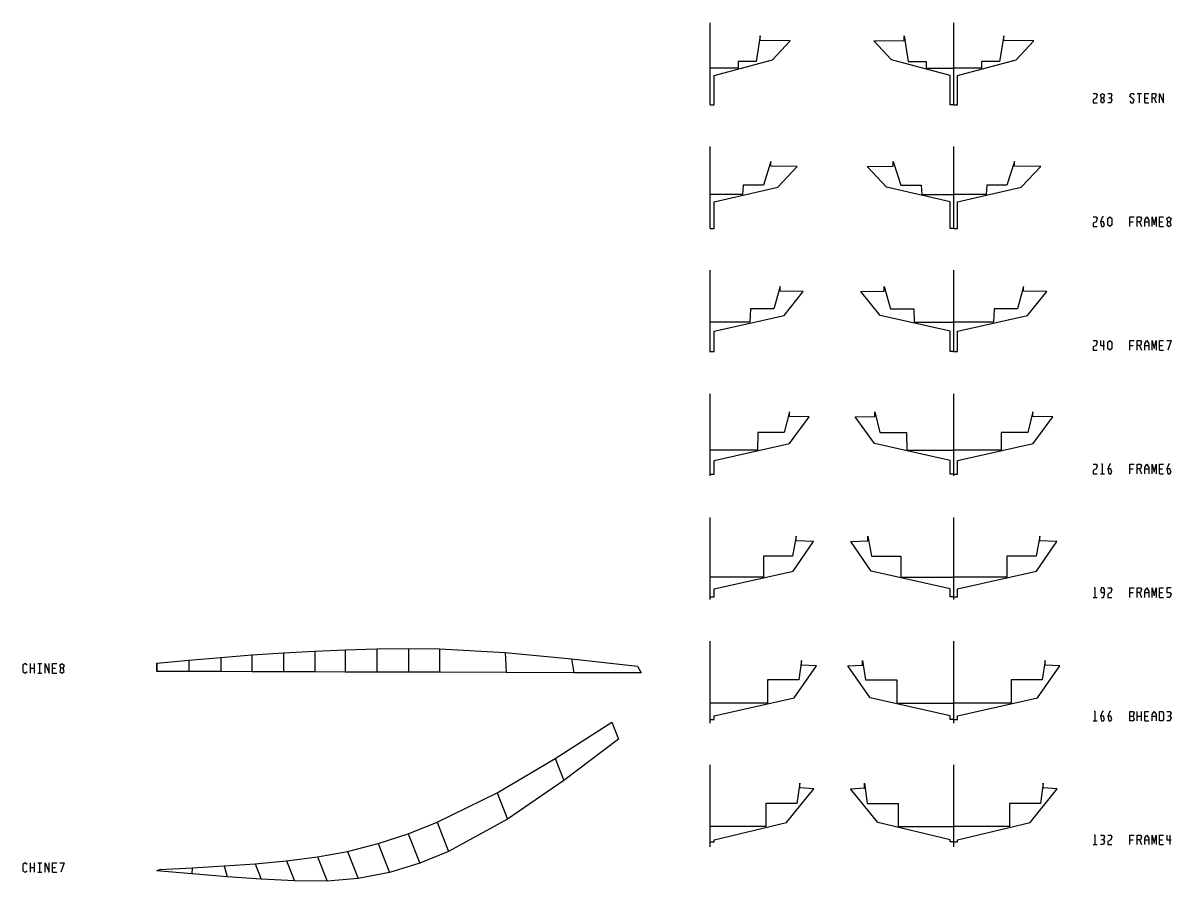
# Model space of a CAD drawing. Header units: metres. Extents: x -385 to 707, y -720 to 1023.
# Drawn here: x -373 to 250, y 558 to 1023 of the extents above; entities that cross this region are included whole.
import ezdxf

# ---------------------------------------------------------------- set-up
doc = ezdxf.new("R2010")
doc.units = ezdxf.units.M

msp = doc.modelspace()

# ---------------------------------------------------------------- linework, layer by layer
for p, q in [((0, 979), (0, 1023.45)), ((132, 979), (132, 1023.45)), ((27, 1016.4), (24.8, 1002.5)), ((27, 1013.9), (27, 1016.4)), ((105, 1013.9), (105, 1016.4)), ((105, 1016.4), (107.2, 1002.5)), ((159, 1016.4), (156.8, 1002.5)), ((159, 1013.9), (159, 1016.4)), ((43.3, 1013.75), (27, 1013.9)), ((33.75, 1003.5), (43.3, 1013.75)), ((88.7, 1013.75), (105, 1013.9)), ((98.25, 1003.5), (88.7, 1013.75)), ((175.3, 1013.75), (159, 1013.9)), ((165.75, 1003.5), (175.3, 1013.75)), ((2, 995), (33.75, 1003.5)), ((24.8, 1002.5), (15, 1002.5)), ((15, 1002.5), (15, 998.9)), ((130, 995), (98.25, 1003.5)), ((107.2, 1002.5), (117, 1002.5)), ((117, 1002.5), (117, 998.9)), ((134, 995), (165.75, 1003.5)), ((156.8, 1002.5), (147, 1002.5)), ((147, 1002.5), (147, 998.9)), ((15, 998.9), (0, 998.9)), ((117, 998.9), (132, 998.9)), ((147, 998.9), (132, 998.9)), ((2, 979), (2, 995)), ((130, 979), (130, 995)), ((134, 979), (134, 995)), ((207.43, 985.29), (209.14, 985.29)), ((209.14, 985.29), (209.71, 984.43)), ((209.71, 984.43), (209.14, 982.71)), ((211.43, 984.43), (212.57, 985.29)), ((212, 982.71), (211.43, 984.43)), ((212.57, 985.29), (213.71, 984.43)), ((213.71, 984.43), (213.14, 982.71)), ((215.43, 985.29), (217.14, 985.29)), ((217.14, 985.29), (217.71, 984.43)), ((217.71, 984.43), (217.14, 982.71)), ((227.43, 983.57), (228, 985.29)), ((229.71, 981.86), (227.43, 983.57)), ((228, 985.29), (229.14, 985.29)), ((229.14, 985.29), (229.71, 984.43)), ((231.43, 985.29), (233.71, 985.29)), ((232.57, 980.14), (232.57, 985.29)), ((235.43, 980.14), (235.43, 985.29)), ((235.43, 985.29), (237.71, 985.29)), ((239.43, 980.14), (239.43, 985.29)), ((239.43, 985.29), (241.14, 985.29)), ((241.14, 985.29), (241.71, 984.43)), ((241.71, 984.43), (241.14, 982.71)), ((243.43, 980.14), (243.43, 985.29)), ((243.43, 985.29), (245.71, 980.14)), ((245.71, 980.14), (245.71, 985.29)), ((0, 979), (0, 979)), ((0, 979), (2, 979)), ((132, 979), (130, 979)), ((132, 979), (132, 979)), ((132, 979), (134, 979)), ((209.14, 982.71), (207.43, 981.86)), ((207.43, 981.86), (207.43, 980.14)), ((207.43, 980.14), (209.71, 980.14)), ((212, 982.71), (211.43, 981)), ((211.43, 981), (212.57, 980.14)), ((213.14, 982.71), (212, 982.71)), ((212.57, 980.14), (213.71, 981)), ((213.71, 981), (213.14, 982.71)), ((217.14, 980.14), (215.43, 980.14)), ((217.14, 982.71), (216, 982.71)), ((217.14, 982.71), (217.71, 981.86)), ((217.71, 981.86), (217.14, 980.14)), ((227.43, 981), (228, 980.14)), ((228, 980.14), (229.14, 980.14)), ((229.14, 980.14), (229.71, 981.86)), ((235.43, 982.71), (237.14, 982.71)), ((235.43, 980.14), (237.71, 980.14)), ((241.14, 982.71), (239.43, 982.71)), ((240.57, 982.71), (241.71, 980.14)), ((0, 912), (0, 956.45)), ((132, 912), (132, 956.45)), ((32.86, 948.39), (28.76, 935.5)), ((32.86, 945.89), (32.86, 948.39)), ((47.06, 945.73), (32.86, 945.89)), ((84.94, 945.73), (99.14, 945.89)), ((99.14, 945.89), (99.14, 948.39)), ((99.14, 948.39), (103.24, 935.5)), ((164.86, 948.39), (160.76, 935.5)), ((164.86, 945.89), (164.86, 948.39)), ((179.06, 945.73), (164.86, 945.89)), ((36.51, 934.5), (47.06, 945.73)), ((95.49, 934.5), (84.94, 945.73)), ((168.51, 934.5), (179.06, 945.73)), ((2, 926.45), (36.51, 934.5)), ((17.79, 935.5), (17.43, 930.53)), ((28.76, 935.5), (17.79, 935.5)), ((130, 926.45), (95.49, 934.5)), ((103.24, 935.5), (114.21, 935.5)), ((114.21, 935.5), (114.57, 930.53)), ((134, 926.45), (168.51, 934.5)), ((149.79, 935.5), (149.43, 930.53)), ((160.76, 935.5), (149.79, 935.5)), ((17.43, 930.53), (0, 930.53)), ((114.57, 930.53), (132, 930.53)), ((149.43, 930.53), (132, 930.53)), ((2, 912), (2, 926.45)), ((130, 912), (130, 926.45)), ((134, 912), (134, 926.45)), ((207.43, 918.29), (209.14, 918.29)), ((209.14, 915.71), (207.43, 914.86)), ((207.43, 914.86), (207.43, 913.14)), ((209.14, 918.29), (209.71, 917.43)), ((209.71, 917.43), (209.14, 915.71)), ((212.57, 918.29), (211.43, 915.71)), ((211.43, 915.71), (212, 913.14)), ((213.14, 915.71), (211.43, 915.71)), ((213.14, 918.29), (212.57, 918.29)), ((213.71, 914), (213.14, 915.71)), ((215.43, 917.43), (216.57, 918.29)), ((215.43, 914), (215.43, 917.43)), ((216.57, 918.29), (217.71, 917.43)), ((217.71, 917.43), (217.71, 914)), ((227.43, 913.14), (227.43, 918.29)), ((227.43, 918.29), (229.71, 918.29)), ((227.43, 915.71), (229.14, 915.71)), ((231.43, 913.14), (231.43, 918.29)), ((231.43, 918.29), (233.14, 918.29)), ((233.14, 915.71), (231.43, 915.71)), ((232.57, 915.71), (233.71, 913.14)), ((233.14, 918.29), (233.71, 917.43)), ((233.71, 917.43), (233.14, 915.71)), ((235.43, 916.57), (236.57, 918.29)), ((235.43, 913.14), (235.43, 916.57)), ((235.43, 915.71), (237.71, 915.71)), ((236.57, 918.29), (237.71, 916.57)), ((237.71, 916.57), (237.71, 913.14)), ((239.43, 913.14), (239.43, 918.29)), ((239.43, 918.29), (240.57, 914)), ((240.57, 914), (241.71, 918.29)), ((241.71, 918.29), (241.71, 913.14)), ((243.43, 913.14), (243.43, 918.29)), ((243.43, 918.29), (245.71, 918.29)), ((243.43, 915.71), (245.14, 915.71)), ((247.43, 917.43), (248.57, 918.29)), ((248, 915.71), (247.43, 917.43)), ((248, 915.71), (247.43, 914)), ((249.14, 915.71), (248, 915.71)), ((248.57, 918.29), (249.71, 917.43)), ((249.71, 917.43), (249.14, 915.71)), ((249.71, 914), (249.14, 915.71)), ((0, 912), (0, 912)), ((0, 912), (2, 912)), ((132, 912), (130, 912)), ((132, 912), (132, 912)), ((132, 912), (134, 912)), ((207.43, 913.14), (209.71, 913.14)), ((212, 913.14), (213.14, 913.14)), ((213.14, 913.14), (213.71, 914)), ((216.57, 913.14), (215.43, 914)), ((217.71, 914), (216.57, 913.14)), ((243.43, 913.14), (245.71, 913.14)), ((247.43, 914), (248.57, 913.14)), ((248.57, 913.14), (249.71, 914)), ((0, 845), (0, 889.45)), ((132, 845), (132, 889.45)), ((37.81, 880.55), (34.42, 868.5)), ((37.81, 878.05), (37.81, 880.55)), ((50.34, 877.84), (37.81, 878.05)), ((39.96, 864.99), (50.34, 877.84)), ((81.66, 877.84), (94.19, 878.05)), ((92.04, 864.99), (81.66, 877.84)), ((94.19, 878.05), (94.19, 880.55)), ((94.19, 880.55), (97.58, 868.5)), ((169.81, 880.55), (166.42, 868.5)), ((169.81, 878.05), (169.81, 880.55)), ((182.34, 877.84), (169.81, 878.05)), ((171.96, 864.99), (182.34, 877.84)), ((2, 856.41), (39.96, 864.99)), ((21.78, 868.5), (21.49, 861.25)), ((34.42, 868.5), (21.78, 868.5)), ((130, 856.41), (92.04, 864.99)), ((97.58, 868.5), (110.22, 868.5)), ((110.22, 868.5), (110.51, 861.25)), ((134, 856.41), (171.96, 864.99)), ((153.78, 868.5), (153.49, 861.25)), ((166.42, 868.5), (153.78, 868.5)), ((21.49, 861.25), (0, 861.25)), ((110.51, 861.25), (132, 861.25)), ((153.49, 861.25), (132, 861.25)), ((2, 845.39), (2, 856.41)), ((130, 845.39), (130, 856.41)), ((134, 845.39), (134, 856.41)), ((207.43, 851.29), (209.14, 851.29)), ((209.14, 848.71), (207.43, 847.86)), ((207.43, 847.86), (207.43, 846.14)), ((209.14, 851.29), (209.71, 850.43)), ((209.71, 850.43), (209.14, 848.71)), ((211.43, 851.29), (211.43, 848.71)), ((211.43, 848.71), (213.71, 848.71)), ((213.14, 851.29), (213.14, 846.14)), ((215.43, 850.43), (216.57, 851.29)), ((215.43, 847), (215.43, 850.43)), ((216.57, 846.14), (215.43, 847)), ((216.57, 851.29), (217.71, 850.43)), ((217.71, 847), (216.57, 846.14)), ((217.71, 850.43), (217.71, 847)), ((227.43, 846.14), (227.43, 851.29)), ((227.43, 851.29), (229.71, 851.29)), ((227.43, 848.71), (229.14, 848.71)), ((231.43, 846.14), (231.43, 851.29)), ((231.43, 851.29), (233.14, 851.29)), ((233.14, 848.71), (231.43, 848.71)), ((232.57, 848.71), (233.71, 846.14)), ((233.14, 851.29), (233.71, 850.43)), ((233.71, 850.43), (233.14, 848.71)), ((235.43, 849.57), (236.57, 851.29)), ((235.43, 846.14), (235.43, 849.57)), ((235.43, 848.71), (237.71, 848.71)), ((236.57, 851.29), (237.71, 849.57)), ((237.71, 849.57), (237.71, 846.14)), ((239.43, 846.14), (239.43, 851.29)), ((239.43, 851.29), (240.57, 847)), ((240.57, 847), (241.71, 851.29)), ((241.71, 851.29), (241.71, 846.14)), ((243.43, 846.14), (243.43, 851.29)), ((243.43, 851.29), (245.71, 851.29)), ((243.43, 848.71), (245.14, 848.71)), ((247.43, 851.29), (249.71, 851.29)), ((249.71, 851.29), (248, 846.14)), ((0, 845.39), (0, 845.39)), ((0, 845.39), (2, 845.39)), ((132, 845.39), (130, 845.39)), ((132, 845.39), (132, 845.39)), ((132, 845.39), (134, 845.39)), ((207.43, 846.14), (209.71, 846.14)), ((243.43, 846.14), (245.71, 846.14)), ((0, 778), (0, 822.45)), ((132, 778), (132, 822.45)), ((42.83, 812.75), (40.07, 801.5)), ((42.83, 810.25), (42.83, 812.75)), ((53.58, 809.98), (42.83, 810.25)), ((42.93, 795.45), (53.58, 809.98)), ((78.42, 809.98), (89.17, 810.25)), ((89.07, 795.45), (78.42, 809.98)), ((89.17, 810.25), (89.17, 812.75)), ((89.17, 812.75), (91.93, 801.5)), ((174.83, 812.75), (172.07, 801.5)), ((174.83, 810.25), (174.83, 812.75)), ((185.58, 809.98), (174.83, 810.25)), ((174.93, 795.45), (185.58, 809.98)), ((25.71, 801.5), (25.55, 791.95)), ((40.07, 801.5), (25.71, 801.5)), ((91.93, 801.5), (106.29, 801.5)), ((106.29, 801.5), (106.45, 791.95)), ((157.71, 801.5), (157.55, 791.95)), ((172.07, 801.5), (157.71, 801.5)), ((25.55, 791.95), (0, 791.95)), ((2, 786.29), (42.93, 795.45)), ((130, 786.29), (89.07, 795.45)), ((106.45, 791.95), (132, 791.95)), ((157.55, 791.95), (132, 791.95)), ((134, 786.29), (174.93, 795.45)), ((2, 778.86), (2, 786.29)), ((130, 778.86), (130, 786.29)), ((134, 778.86), (134, 786.29)), ((207.43, 784.29), (209.14, 784.29)), ((209.14, 784.29), (209.71, 783.43)), ((212.57, 784.29), (212, 784.29)), ((212.57, 779.14), (212.57, 784.29)), ((216.57, 784.29), (215.43, 781.71)), ((217.14, 784.29), (216.57, 784.29)), ((227.43, 779.14), (227.43, 784.29)), ((227.43, 784.29), (229.71, 784.29)), ((231.43, 779.14), (231.43, 784.29)), ((231.43, 784.29), (233.14, 784.29)), ((233.14, 784.29), (233.71, 783.43)), ((235.43, 782.57), (236.57, 784.29)), ((236.57, 784.29), (237.71, 782.57)), ((239.43, 779.14), (239.43, 784.29)), ((239.43, 784.29), (240.57, 780)), ((240.57, 780), (241.71, 784.29)), ((241.71, 784.29), (241.71, 779.14)), ((243.43, 779.14), (243.43, 784.29)), ((243.43, 784.29), (245.71, 784.29)), ((248.57, 784.29), (247.43, 781.71)), ((249.14, 784.29), (248.57, 784.29)), ((0, 778.86), (0, 778.86)), ((0, 778.86), (2, 778.86)), ((132, 778.86), (130, 778.86)), ((132, 778.86), (132, 778.86)), ((132, 778.86), (134, 778.86)), ((209.14, 781.71), (207.43, 780.86)), ((207.43, 780.86), (207.43, 779.14)), ((207.43, 779.14), (209.71, 779.14)), ((209.71, 783.43), (209.14, 781.71)), ((211.43, 779.14), (213.71, 779.14)), ((215.43, 781.71), (216, 779.14)), ((217.14, 781.71), (215.43, 781.71)), ((216, 779.14), (217.14, 779.14)), ((217.71, 780), (217.14, 781.71)), ((217.14, 779.14), (217.71, 780)), ((227.43, 781.71), (229.14, 781.71)), ((233.14, 781.71), (231.43, 781.71)), ((232.57, 781.71), (233.71, 779.14)), ((233.71, 783.43), (233.14, 781.71)), ((235.43, 779.14), (235.43, 782.57)), ((235.43, 781.71), (237.71, 781.71)), ((237.71, 782.57), (237.71, 779.14)), ((243.43, 781.71), (245.14, 781.71)), ((243.43, 779.14), (245.71, 779.14)), ((247.43, 781.71), (248, 779.14)), ((249.14, 781.71), (247.43, 781.71)), ((248, 779.14), (249.14, 779.14)), ((249.71, 780), (249.14, 781.71)), ((249.14, 779.14), (249.71, 780)), ((0, 711), (0, 755.45)), ((132, 711), (132, 755.45)), ((46.58, 745.22), (44.58, 734.5)), ((44.81, 726.33), (55.88, 742.39)), ((46.58, 742.72), (46.58, 745.22)), ((55.88, 742.39), (46.58, 742.72)), ((76.12, 742.39), (85.42, 742.72)), ((87.19, 726.33), (76.12, 742.39)), ((85.42, 742.72), (85.42, 745.22)), ((85.42, 745.22), (87.42, 734.5)), ((178.58, 745.22), (176.58, 734.5)), ((176.81, 726.33), (187.88, 742.39)), ((178.58, 742.72), (178.58, 745.22)), ((187.88, 742.39), (178.58, 742.72)), ((28.8, 734.5), (28.75, 723.12)), ((44.58, 734.5), (28.8, 734.5)), ((87.42, 734.5), (103.2, 734.5)), ((103.2, 734.5), (103.25, 723.12)), ((160.8, 734.5), (160.75, 723.12)), ((176.58, 734.5), (160.8, 734.5)), ((28.75, 723.12), (0, 723.12)), ((2, 716.76), (44.81, 726.33)), ((130, 716.76), (87.19, 726.33)), ((103.25, 723.12), (132, 723.12)), ((160.75, 723.12), (132, 723.12)), ((134, 716.76), (176.81, 726.33)), ((2, 712.35), (2, 716.76)), ((130, 712.35), (130, 716.76)), ((134, 712.35), (134, 716.76)), ((208.57, 717.29), (208, 717.29)), ((208.57, 712.14), (208.57, 717.29)), ((212, 717.29), (211.43, 715.57)), ((213.14, 717.29), (212, 717.29)), ((213.71, 716.43), (213.14, 717.29)), ((213.71, 713.86), (213.71, 716.43)), ((215.43, 717.29), (217.14, 717.29)), ((217.14, 717.29), (217.71, 716.43)), ((217.71, 716.43), (217.14, 714.71)), ((227.43, 712.14), (227.43, 717.29)), ((227.43, 717.29), (229.71, 717.29)), ((231.43, 712.14), (231.43, 717.29)), ((231.43, 717.29), (233.14, 717.29)), ((233.14, 717.29), (233.71, 716.43)), ((233.71, 716.43), (233.14, 714.71)), ((235.43, 715.57), (236.57, 717.29)), ((236.57, 717.29), (237.71, 715.57)), ((239.43, 712.14), (239.43, 717.29)), ((239.43, 717.29), (240.57, 713)), ((240.57, 713), (241.71, 717.29)), ((241.71, 717.29), (241.71, 712.14)), ((243.43, 712.14), (243.43, 717.29)), ((243.43, 717.29), (245.71, 717.29)), ((249.71, 717.29), (247.43, 717.29)), ((247.43, 717.29), (247.43, 714.71)), ((0, 712.35), (0, 712.35)), ((0, 712.35), (2, 712.35)), ((132, 712.35), (130, 712.35)), ((132, 712.35), (132, 712.35)), ((132, 712.35), (134, 712.35)), ((207.43, 712.14), (209.71, 712.14)), ((211.43, 715.57), (212, 714.71)), ((212, 714.71), (213.71, 714.71)), ((212, 712.14), (213.14, 712.14)), ((213.14, 712.14), (213.71, 713.86)), ((217.14, 714.71), (215.43, 713.86)), ((215.43, 713.86), (215.43, 712.14)), ((215.43, 712.14), (217.71, 712.14)), ((227.43, 714.71), (229.14, 714.71)), ((233.14, 714.71), (231.43, 714.71)), ((232.57, 714.71), (233.71, 712.14)), ((235.43, 712.14), (235.43, 715.57)), ((235.43, 714.71), (237.71, 714.71)), ((237.71, 715.57), (237.71, 712.14)), ((243.43, 714.71), (245.14, 714.71)), ((243.43, 712.14), (245.71, 712.14)), ((247.43, 714.71), (249.14, 714.71)), ((249.14, 712.14), (247.43, 712.14)), ((249.14, 714.71), (249.71, 713.86)), ((249.71, 713.86), (249.14, 712.14)), ((0, 644), (0, 688.45)), ((132, 644), (132, 688.45)), ((-282.64, 678.09), (-265.34, 679.61)), ((-265.34, 679.61), (-265.36, 671.89)), ((-265.34, 679.61), (-248.43, 680.94)), ((-248.43, 680.94), (-248.46, 671.84)), ((-248.43, 680.94), (-231.32, 682.08)), ((-231.32, 682.08), (-231.35, 671.79)), ((-231.32, 682.08), (-214.38, 682.99)), ((-214.38, 682.99), (-214.41, 671.73)), ((-214.38, 682.99), (-197.94, 683.68)), ((-197.94, 683.68), (-197.98, 671.68)), ((-197.94, 683.68), (-180.7, 684.2)), ((-180.7, 684.2), (-180.74, 671.62)), ((-180.7, 684.2), (-163.57, 684.42)), ((-163.57, 684.42), (-163.61, 671.57)), ((-163.57, 684.42), (-146.78, 684.22)), ((-146.78, 684.22), (-146.82, 671.52)), ((-146.78, 684.22), (-111.22, 682.29)), ((-111.22, 682.29), (-75.31, 678.9)), ((-111.22, 682.29), (-110.59, 671.39)), ((-75.31, 678.9), (-39.47, 674.85)), ((-75.31, 678.9), (-74.02, 671.29)), ((-371.43, 676.29), (-372.57, 675.43)), ((-372.57, 675.43), (-372.57, 672)), ((-370.29, 675.43), (-371.43, 676.29)), ((-368.57, 671.14), (-368.57, 676.29)), ((-368.57, 673.71), (-366.29, 673.71)), ((-366.29, 671.14), (-366.29, 676.29)), ((-364.57, 676.29), (-362.29, 676.29)), ((-363.43, 671.14), (-363.43, 676.29)), ((-360.57, 671.14), (-360.57, 676.29)), ((-360.57, 676.29), (-358.29, 671.14)), ((-358.29, 671.14), (-358.29, 676.29)), ((-356.57, 671.14), (-356.57, 676.29)), ((-356.57, 676.29), (-354.29, 676.29)), ((-356.57, 673.71), (-354.86, 673.71)), ((-352.57, 675.43), (-351.43, 676.29)), ((-352, 673.71), (-352.57, 675.43)), ((-352, 673.71), (-352.57, 672)), ((-350.86, 673.71), (-352, 673.71)), ((-351.43, 676.29), (-350.29, 675.43)), ((-350.29, 675.43), (-350.86, 673.71)), ((-350.29, 672), (-350.86, 673.71)), ((-300, 672), (-299.98, 676.5)), ((-299.98, 676.5), (-300, 672)), ((-299.98, 676.5), (-282.64, 678.09)), ((-282.64, 678.09), (-282.67, 671.94)), ((-39.47, 674.85), (-37.52, 671.23)), ((-39.47, 674.85), (-37.52, 671.23)), ((45.4, 657.6), (57.5, 675)), ((49.5, 677.9), (47.9, 667.5)), ((49.5, 675.4), (49.5, 677.9)), ((57.5, 675), (49.5, 675.4)), ((74.5, 675), (82.5, 675.4)), ((86.6, 657.6), (74.5, 675)), ((82.5, 675.4), (82.5, 677.9)), ((82.5, 677.9), (84.1, 667.5)), ((177.4, 657.6), (189.5, 675)), ((181.5, 677.9), (179.9, 667.5)), ((181.5, 675.4), (181.5, 677.9)), ((189.5, 675), (181.5, 675.4)), ((-372.57, 672), (-371.43, 671.14)), ((-371.43, 671.14), (-370.29, 672)), ((-364.57, 671.14), (-362.29, 671.14)), ((-356.57, 671.14), (-354.29, 671.14)), ((-352.57, 672), (-351.43, 671.14)), ((-351.43, 671.14), (-350.29, 672)), ((-282.67, 671.94), (-300, 672)), ((-265.36, 671.89), (-282.67, 671.94)), ((-248.46, 671.84), (-265.36, 671.89)), ((-231.35, 671.79), (-248.46, 671.84)), ((-214.41, 671.73), (-231.35, 671.79)), ((-197.98, 671.68), (-214.41, 671.73)), ((-180.74, 671.62), (-197.98, 671.68)), ((-163.61, 671.57), (-180.74, 671.62)), ((-146.82, 671.52), (-163.61, 671.57)), ((-110.59, 671.39), (-146.82, 671.52)), ((-74.02, 671.29), (-110.59, 671.39)), ((-37.52, 671.23), (-74.02, 671.29)), ((47.9, 667.5), (31, 667.5)), ((31, 667.5), (31, 654.8)), ((84.1, 667.5), (101, 667.5)), ((101, 667.5), (101, 654.8)), ((179.9, 667.5), (163, 667.5)), ((163, 667.5), (163, 654.8)), ((31, 654.8), (0, 654.8)), ((2, 647.9), (45.4, 657.6)), ((130, 647.9), (86.6, 657.6)), ((101, 654.8), (132, 654.8)), ((163, 654.8), (132, 654.8)), ((134, 647.9), (177.4, 657.6)), ((2, 645.9), (2, 647.9)), ((130, 645.9), (130, 647.9)), ((134, 645.9), (134, 647.9)), ((208.57, 650.29), (208, 650.29)), ((208.57, 645.14), (208.57, 650.29)), ((212.57, 650.29), (211.43, 647.71)), ((211.43, 647.71), (212, 645.14)), ((213.14, 647.71), (211.43, 647.71)), ((213.14, 650.29), (212.57, 650.29)), ((213.71, 646), (213.14, 647.71)), ((216.57, 650.29), (215.43, 647.71)), ((215.43, 647.71), (216, 645.14)), ((217.14, 647.71), (215.43, 647.71)), ((217.14, 650.29), (216.57, 650.29)), ((217.71, 646), (217.14, 647.71)), ((227.43, 645.14), (227.43, 650.29)), ((227.43, 650.29), (229.14, 650.29)), ((227.43, 647.71), (229.14, 647.71)), ((229.14, 650.29), (229.71, 649.43)), ((229.71, 649.43), (229.14, 647.71)), ((229.14, 647.71), (229.71, 646)), ((231.43, 645.14), (231.43, 650.29)), ((231.43, 647.71), (233.71, 647.71)), ((233.71, 645.14), (233.71, 650.29)), ((235.43, 645.14), (235.43, 650.29)), ((235.43, 650.29), (237.71, 650.29)), ((235.43, 647.71), (237.14, 647.71)), ((239.43, 648.57), (240.57, 650.29)), ((239.43, 645.14), (239.43, 648.57)), ((239.43, 647.71), (241.71, 647.71)), ((240.57, 650.29), (241.71, 648.57)), ((241.71, 648.57), (241.71, 645.14)), ((243.43, 645.14), (243.43, 650.29)), ((243.43, 650.29), (245.14, 650.29)), ((245.14, 650.29), (245.71, 649.43)), ((245.71, 649.43), (245.71, 646)), ((247.43, 650.29), (249.14, 650.29)), ((249.14, 647.71), (248, 647.71)), ((249.14, 650.29), (249.71, 649.43)), ((249.71, 649.43), (249.14, 647.71)), ((249.14, 647.71), (249.71, 646.86)), ((-84.09, 624.79), (-53.36, 644.48)), ((-53.36, 644.48), (-49.78, 635.35)), ((-53.36, 644.48), (-49.78, 635.35)), ((0, 645.9), (0, 645.9)), ((0, 645.9), (2, 645.9)), ((132, 645.9), (130, 645.9)), ((132, 645.9), (132, 645.9)), ((132, 645.9), (134, 645.9)), ((207.43, 645.14), (209.71, 645.14)), ((212, 645.14), (213.14, 645.14)), ((213.14, 645.14), (213.71, 646)), ((216, 645.14), (217.14, 645.14)), ((217.14, 645.14), (217.71, 646)), ((229.14, 645.14), (227.43, 645.14)), ((229.71, 646), (229.14, 645.14)), ((235.43, 645.14), (237.71, 645.14)), ((245.14, 645.14), (243.43, 645.14)), ((245.71, 646), (245.14, 645.14)), ((249.14, 645.14), (247.43, 645.14)), ((249.71, 646.86), (249.14, 645.14)), ((-49.78, 635.35), (-79.42, 612.87)), ((-115.59, 606.21), (-84.09, 624.79)), ((-84.09, 624.79), (-79.42, 612.87)), ((0, 577), (0, 621.45)), ((132, 577), (132, 621.45)), ((-79.42, 612.87), (-110, 591.93)), ((48.49, 611.42), (46.95, 600.5)), ((48.49, 608.92), (48.49, 611.42)), ((83.51, 608.92), (83.51, 611.42)), ((83.51, 611.42), (85.05, 600.5)), ((180.49, 611.42), (178.95, 600.5)), ((180.49, 608.92), (180.49, 611.42)), ((-148.1, 590.21), (-115.59, 606.21)), ((-115.59, 606.21), (-110, 591.93)), ((41.27, 590.09), (56.03, 608.43)), ((56.03, 608.43), (48.49, 608.92)), ((75.97, 608.43), (83.51, 608.92)), ((90.73, 590.09), (75.97, 608.43)), ((173.27, 590.09), (188.03, 608.43)), ((188.03, 608.43), (180.49, 608.92)), ((46.95, 600.5), (30.11, 600.5)), ((30.11, 600.5), (30.13, 587.93)), ((85.05, 600.5), (101.89, 600.5)), ((101.89, 600.5), (101.87, 587.93)), ((178.95, 600.5), (162.11, 600.5)), ((162.11, 600.5), (162.13, 587.93)), ((-110, 591.93), (-141.93, 574.48)), ((-163.71, 584.01), (-148.1, 590.21)), ((-148.1, 590.21), (-141.93, 574.48)), ((30.13, 587.93), (0, 587.93)), ((2, 580.69), (41.27, 590.09)), ((130, 580.69), (90.73, 590.09)), ((101.87, 587.93), (132, 587.93)), ((162.13, 587.93), (132, 587.93)), ((134, 580.69), (173.27, 590.09)), ((-179.98, 578.67), (-163.71, 584.01)), ((-163.71, 584.01), (-157.46, 568.06)), ((0, 579.65), (0, 579.65)), ((0, 579.65), (2, 579.65)), ((2, 579.65), (2, 580.69)), ((130, 579.65), (130, 580.69)), ((132, 579.65), (130, 579.65)), ((132, 579.65), (132, 579.65)), ((132, 579.65), (134, 579.65)), ((134, 579.65), (134, 580.69)), ((208.57, 583.29), (208, 583.29)), ((208.57, 578.14), (208.57, 583.29)), ((211.43, 583.29), (213.14, 583.29)), ((213.14, 580.71), (212, 580.71)), ((213.14, 583.29), (213.71, 582.43)), ((213.71, 582.43), (213.14, 580.71)), ((213.14, 580.71), (213.71, 579.86)), ((213.71, 579.86), (213.14, 578.14)), ((215.43, 583.29), (217.14, 583.29)), ((217.14, 580.71), (215.43, 579.86)), ((215.43, 579.86), (215.43, 578.14)), ((217.14, 583.29), (217.71, 582.43)), ((217.71, 582.43), (217.14, 580.71)), ((227.43, 578.14), (227.43, 583.29)), ((227.43, 583.29), (229.71, 583.29)), ((227.43, 580.71), (229.14, 580.71)), ((231.43, 578.14), (231.43, 583.29)), ((231.43, 583.29), (233.14, 583.29)), ((233.14, 580.71), (231.43, 580.71)), ((232.57, 580.71), (233.71, 578.14)), ((233.14, 583.29), (233.71, 582.43)), ((233.71, 582.43), (233.14, 580.71)), ((235.43, 581.57), (236.57, 583.29)), ((235.43, 578.14), (235.43, 581.57)), ((235.43, 580.71), (237.71, 580.71)), ((236.57, 583.29), (237.71, 581.57)), ((237.71, 581.57), (237.71, 578.14)), ((239.43, 578.14), (239.43, 583.29)), ((239.43, 583.29), (240.57, 579)), ((240.57, 579), (241.71, 583.29)), ((241.71, 583.29), (241.71, 578.14)), ((243.43, 578.14), (243.43, 583.29)), ((243.43, 583.29), (245.71, 583.29)), ((243.43, 580.71), (245.14, 580.71)), ((247.43, 583.29), (247.43, 580.71)), ((247.43, 580.71), (249.71, 580.71)), ((249.14, 583.29), (249.14, 578.14)), ((-212.85, 571.45), (-196.68, 574.41)), ((-196.68, 574.41), (-179.98, 578.67)), ((-196.68, 574.41), (-190.92, 559.7)), ((-179.98, 578.67), (-173.84, 562.99)), ((-141.93, 574.48), (-157.46, 568.06)), ((207.43, 578.14), (209.71, 578.14)), ((213.14, 578.14), (211.43, 578.14)), ((215.43, 578.14), (217.71, 578.14)), ((243.43, 578.14), (245.71, 578.14)), ((-371.43, 568.29), (-372.57, 567.43)), ((-372.57, 567.43), (-372.57, 564)), ((-370.29, 567.43), (-371.43, 568.29)), ((-368.57, 563.14), (-368.57, 568.29)), ((-366.29, 563.14), (-366.29, 568.29)), ((-364.57, 568.29), (-362.29, 568.29)), ((-363.43, 563.14), (-363.43, 568.29)), ((-360.57, 563.14), (-360.57, 568.29)), ((-360.57, 568.29), (-358.29, 563.14)), ((-358.29, 563.14), (-358.29, 568.29)), ((-356.57, 563.14), (-356.57, 568.29)), ((-356.57, 568.29), (-354.29, 568.29)), ((-352.57, 568.29), (-350.29, 568.29)), ((-350.29, 568.29), (-352, 563.14)), ((-280.82, 565.58), (-263.55, 566.55)), ((-263.55, 566.55), (-246.68, 567.72)), ((-263.55, 566.55), (-261.97, 560.68)), ((-246.68, 567.72), (-229.64, 569.28)), ((-246.68, 567.72), (-243.4, 559.34)), ((-229.64, 569.28), (-212.85, 571.45)), ((-229.64, 569.28), (-225.39, 558.43)), ((-212.85, 571.45), (-207.73, 558.39)), ((-157.46, 568.06), (-173.84, 562.99)), ((-372.57, 564), (-371.43, 563.14)), ((-371.43, 563.14), (-370.29, 564)), ((-368.57, 565.71), (-366.29, 565.71)), ((-364.57, 563.14), (-362.29, 563.14)), ((-356.57, 565.71), (-354.86, 565.71)), ((-356.57, 563.14), (-354.29, 563.14)), ((-300, 564), (-298.14, 564.73)), ((-298.14, 564.73), (-300, 564)), ((-280.96, 562.28), (-300, 564)), ((-298.14, 564.73), (-280.82, 565.58)), ((-280.82, 565.58), (-280.96, 562.28)), ((-261.97, 560.68), (-280.96, 562.28)), ((-243.4, 559.34), (-261.97, 560.68)), ((-173.84, 562.99), (-190.92, 559.7)), ((-225.39, 558.43), (-243.4, 559.34)), ((-207.73, 558.39), (-225.39, 558.43)), ((-190.92, 559.7), (-207.73, 558.39))]:
    msp.add_line(p, q)

doc.saveas('drawing.dxf')
